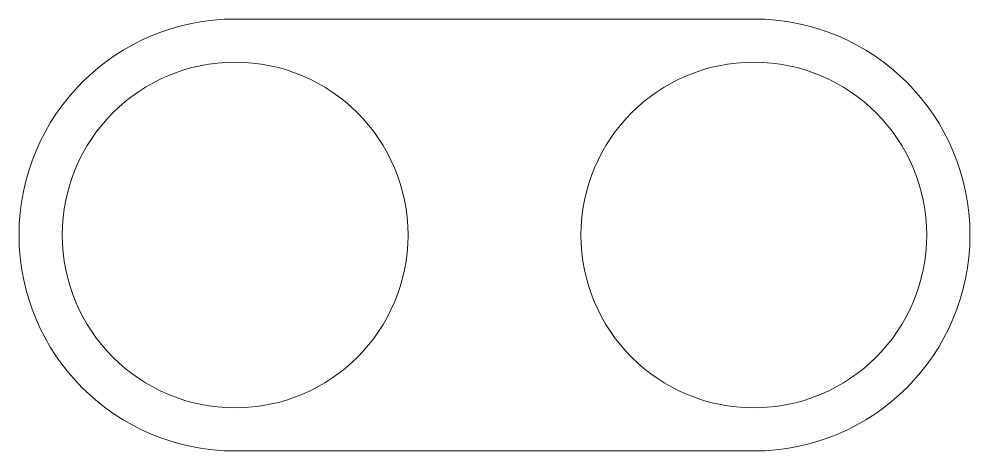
# Model space of a CAD drawing. Header units: millimetres. Extents: x -16.5 to 16.5, y -7.5 to 7.5.
import ezdxf

# ---------------------------------------------------------------- set-up
doc = ezdxf.new("R2010")
doc.units = ezdxf.units.MM
doc.layers.add('2xPowerConn_MountingHoles', color=1, linetype='CONTINUOUS', lineweight=0)
doc.layers.add('2xPowerConn_Outer', color=2, linetype='CONTINUOUS', lineweight=0)

msp = doc.modelspace()

# ---------------------------------------------------------------- linework, layer by layer
at = {"layer": '2xPowerConn_MountingHoles'}
for centre in [(-9, 0), (9, 0)]:
    msp.add_circle(centre, 6, dxfattribs=at)
at = {"layer": '2xPowerConn_Outer'}
for p, q in [((-9, 7.5), (9, 7.5)), ((9, -7.5), (-9, -7.5))]:
    msp.add_line(p, q, dxfattribs=at)
for centre, start, end in [((-9, 0), 90, 270), ((9, 0), 270, 90)]:
    msp.add_arc(centre, 7.5, start, end, dxfattribs=at)

doc.saveas('drawing.dxf')
